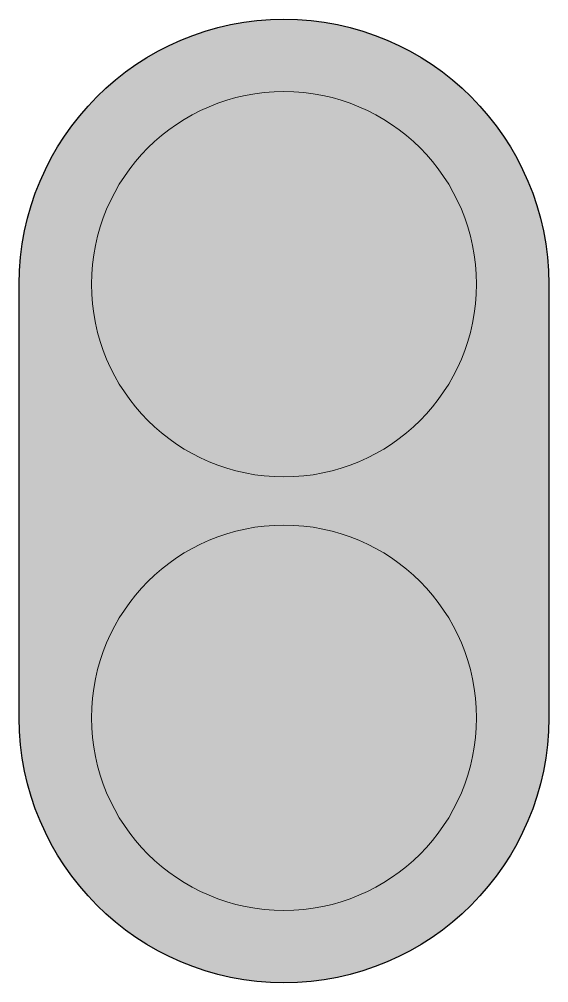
# Model space of a CAD drawing. Header units: millimetres. Extents: x -275 to 275, y 0 to 1000.
import ezdxf

# ---------------------------------------------------------------- set-up
doc = ezdxf.new("R2010")
doc.units = ezdxf.units.MM

msp = doc.modelspace()

# ---------------------------------------------------------------- hatches: boundary and pattern name
at = {"true_color": 0x1e1e1d, "extrusion": (0, 0, -1)}
h = msp.add_hatch(color=250, dxfattribs=at)
h.paths.add_polyline_path([(275, 725, 1), (-275, 725), (-275, 275, 1), (275, 275)])
edge = h.paths.add_edge_path(flags=16)
edge.add_arc((0, 725), 200, 0, 360)
edge = h.paths.add_edge_path(flags=16)
edge.add_arc((0, 275), 200, 0, 360)
at = {"true_color": 0xf6f6f6}
h = msp.add_hatch(color=7, dxfattribs=at)
edge = h.paths.add_edge_path(flags=0)
edge.add_arc((0, 725), 200, 0, 360)
at = {"true_color": 0xfa0605}
h = msp.add_hatch(color=1, dxfattribs=at)
edge = h.paths.add_edge_path(flags=0)
edge.add_arc((0, 275), 200, 0, 360)

# ---------------------------------------------------------------- linework, layer by layer
at = {"flags": 128}
msp.add_lwpolyline([(-275, 725, -1), (275, 725), (275, 275, -1), (-275, 275)], format="xyb", close=True, dxfattribs=at)
at = {"color": 7, "lineweight": 13, "true_color": 0xf6f6f6}
for centre in [(0, 725), (0, 275)]:
    msp.add_circle(centre, 200, dxfattribs=at)

doc.saveas('drawing.dxf')
